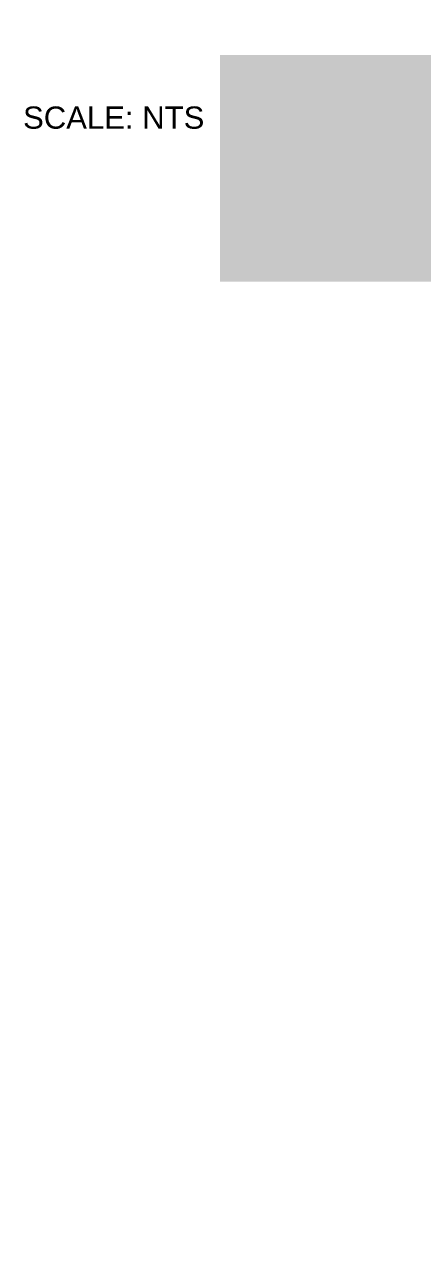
# Model space of a CAD drawing. Header units: feet. Extents: x -327 to 55127, y -2634 to 4121.
# Drawn here: x -227.3 to -209.4, y 63.5 to 118.5 of the extents above; entities that cross this region are included whole.
import ezdxf
from ezdxf.enums import TextEntityAlignment as Align

# ---------------------------------------------------------------- set-up
doc = ezdxf.new("R2018")
doc.units = ezdxf.units.FT
doc.header["$MEASUREMENT"] = 0
for name, color, linetype in [('G-ANNO-TEXT', 1, 'Continuous'), ('G-TEXT', 7, 'Continuous'), ('G-TITL-TEXT', 153, 'Continuous')]:
    doc.layers.add(name, color=color, linetype=linetype)
doc.styles.add('NEI-A', font='arial.ttf')
doc.styles.get("Standard").update_dxf_attribs({"font": 'arial.ttf'})

# ---------------------------------------------------------------- blocks, each defined once
blk = doc.blocks.new('sub-title')
at = {"color": 153, "lineweight": 30, "flags": 106}
blk.add_attdef('SUB_TITLE', text='', height=0.1875, dxfattribs=at).set_placement((0, 0.1875), align=Align.MIDDLE_CENTER)

msp = doc.modelspace()

# ---------------------------------------------------------------- block references
at = {"layer": 'G-TEXT'}
ref = msp.add_blockref('sub-title', (-251.219, 104.638), dxfattribs=dict(at, xscale=5.485316049832718, yscale=5.485316049832718, zscale=5.485316049832718))
lines = msp.add_mtext('{\\LTYPICAL 54-MODULE SHORT TRACKER  WIRING DETAIL}', dxfattribs={"layer": 'G-ANNO-TEXT', "insert": (-221.258, 117.134), "char_height": 92.11239, "attachment_point": 1})
ref.add_attrib('SUB_TITLE', '', (-221.258, 117.134), dxfattribs={"flags": 104}).embed_mtext(lines)

# ---------------------------------------------------------------- texts
at = {"layer": 'G-TITL-TEXT', "color": 7, "linetype": 'Continuous', "style": 'NEI-A'}
msp.add_text('SCALE: NTS', height=1, dxfattribs=at).set_placement((-227.344, 114.817), align=Align.TOP_LEFT)

doc.saveas('drawing.dxf')
